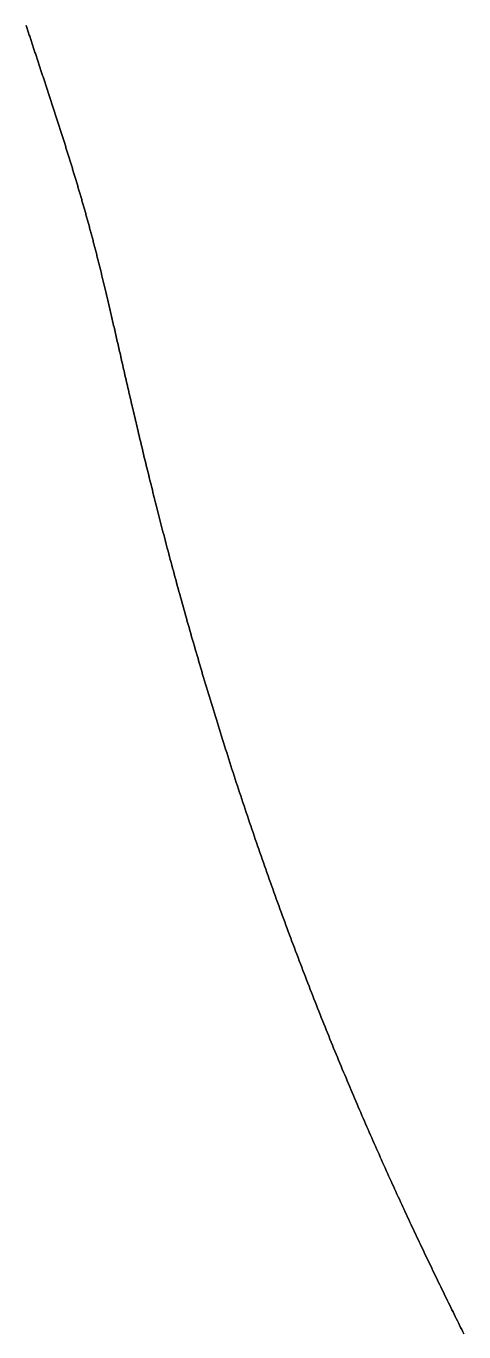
# Model space of a CAD drawing. Header units: inches. Extents: x 130170 to 284068, y 377793 to 804530.
# Drawn here: x 248922.9 to 248942.1, y 747288.4 to 747345.7 of the extents above; entities that cross this region are included whole.
import ezdxf

# ---------------------------------------------------------------- set-up
doc = ezdxf.new("R2010")
doc.units = ezdxf.units.IN
doc.header["$MEASUREMENT"] = 0
doc.layers.add('muni_il', color=7, linetype='Continuous')

msp = doc.modelspace()

# ---------------------------------------------------------------- linework, layer by layer
at = {"layer": 'muni_il'}
for points in [[(248922.9, 747345.691), (248922.916, 747345.643), (248922.931, 747345.595), (248922.947, 747345.547), (248922.963, 747345.5), (248922.979, 747345.452), (248922.994, 747345.405), (248923.01, 747345.357), (248923.026, 747345.309), (248923.041, 747345.262), (248923.057, 747345.215), (248923.073, 747345.167), (248923.088, 747345.12), (248923.104, 747345.072), (248923.12, 747345.025), (248923.135, 747344.978), (248923.151, 747344.931), (248923.166, 747344.884), (248923.182, 747344.836), (248923.197, 747344.789), (248923.213, 747344.742), (248923.228, 747344.695), (248923.244, 747344.648), (248923.259, 747344.601), (248923.275, 747344.554), (248923.29, 747344.507), (248923.306, 747344.461), (248923.321, 747344.414), (248923.337, 747344.367), (248923.352, 747344.32), (248923.367, 747344.274), (248923.383, 747344.227), (248923.398, 747344.18), (248923.413, 747344.134), (248923.429, 747344.087), (248923.444, 747344.041), (248923.459, 747343.994), (248923.475, 747343.948), (248923.49, 747343.901), (248923.505, 747343.855), (248923.52, 747343.809), (248923.536, 747343.762), (248923.551, 747343.716), (248923.566, 747343.67), (248923.581, 747343.624), (248923.597, 747343.578), (248923.612, 747343.532), (248923.627, 747343.486), (248923.642, 747343.44), (248923.657, 747343.394), (248923.672, 747343.348), (248923.687, 747343.302), (248923.702, 747343.256), (248923.717, 747343.21), (248923.732, 747343.164), (248923.748, 747343.118), (248923.763, 747343.073), (248923.777, 747343.027), (248923.793, 747342.981), (248923.807, 747342.935), (248923.822, 747342.89), (248923.837, 747342.844), (248923.852, 747342.799), (248923.867, 747342.753), (248923.882, 747342.708), (248923.897, 747342.662), (248923.912, 747342.616), (248923.927, 747342.571), (248923.942, 747342.526), (248923.956, 747342.48), (248923.971, 747342.435), (248923.986, 747342.39), (248924.001, 747342.344), (248924.016, 747342.299), (248924.03, 747342.254), (248924.045, 747342.209), (248924.06, 747342.163), (248924.075, 747342.118), (248924.089, 747342.073), (248924.104, 747342.028), (248924.119, 747341.983), (248924.133, 747341.938), (248924.148, 747341.893), (248924.162, 747341.847), (248924.177, 747341.802), (248924.192, 747341.757), (248924.206, 747341.712), (248924.221, 747341.667), (248924.235, 747341.622), (248924.25, 747341.577), (248924.264, 747341.533), (248924.279, 747341.488), (248924.293, 747341.443), (248924.308, 747341.398), (248924.322, 747341.353), (248924.337, 747341.308), (248924.351, 747341.263), (248924.366, 747341.218), (248924.38, 747341.173), (248924.394, 747341.129), (248924.409, 747341.084), (248924.423, 747341.039), (248924.437, 747340.994), (248924.452, 747340.949), (248924.466, 747340.904), (248924.48, 747340.86), (248924.495, 747340.815), (248924.509, 747340.77), (248924.523, 747340.725), (248924.537, 747340.68), (248924.552, 747340.636), (248924.566, 747340.591), (248924.58, 747340.546), (248924.594, 747340.501), (248924.609, 747340.456), (248924.623, 747340.412), (248924.637, 747340.367), (248924.651, 747340.322), (248924.665, 747340.277), (248924.679, 747340.232), (248924.693, 747340.187), (248924.707, 747340.143), (248924.721, 747340.098), (248924.735, 747340.053), (248924.749, 747340.008), (248924.763, 747339.963), (248924.777, 747339.918), (248924.791, 747339.873), (248924.805, 747339.828), (248924.819, 747339.783), (248924.833, 747339.738), (248924.847, 747339.693), (248924.861, 747339.648), (248924.875, 747339.603), (248924.889, 747339.558), (248924.903, 747339.513), (248924.917, 747339.468), (248924.931, 747339.422), (248924.944, 747339.377), (248924.958, 747339.332), (248924.972, 747339.287), (248924.986, 747339.241), (248925, 747339.196), (248925.014, 747339.151), (248925.027, 747339.105), (248925.041, 747339.06), (248925.055, 747339.014), (248925.068, 747338.969), (248925.082, 747338.923), (248925.096, 747338.878), (248925.11, 747338.832), (248925.123, 747338.786), (248925.137, 747338.741), (248925.151, 747338.695), (248925.164, 747338.649), (248925.178, 747338.603), (248925.191, 747338.557), (248925.205, 747338.511), (248925.219, 747338.465), (248925.232, 747338.419), (248925.246, 747338.373), (248925.259, 747338.326), (248925.273, 747338.28), (248925.287, 747338.234), (248925.3, 747338.187), (248925.314, 747338.141), (248925.327, 747338.094), (248925.341, 747338.047), (248925.354, 747338.001), (248925.368, 747337.954), (248925.381, 747337.907), (248925.395, 747337.86), (248925.408, 747337.813), (248925.422, 747337.766), (248925.435, 747337.719), (248925.448, 747337.671), (248925.462, 747337.624), (248925.475, 747337.577), (248925.489, 747337.529), (248925.502, 747337.481), (248925.516, 747337.433), (248925.529, 747337.386), (248925.542, 747337.338), (248925.556, 747337.289), (248925.569, 747337.241), (248925.582, 747337.193), (248925.596, 747337.145), (248925.609, 747337.096), (248925.623, 747337.047), (248925.636, 747336.999), (248925.649, 747336.95), (248925.663, 747336.901), (248925.676, 747336.852), (248925.69, 747336.803), (248925.703, 747336.753), (248925.716, 747336.704), (248925.73, 747336.654), (248925.743, 747336.604), (248925.756, 747336.554), (248925.77, 747336.504), (248925.783, 747336.454), (248925.796, 747336.404), (248925.81, 747336.353), (248925.823, 747336.303), (248925.837, 747336.252), (248925.85, 747336.201), (248925.863, 747336.15), (248925.877, 747336.098), (248925.89, 747336.047), (248925.904, 747335.995), (248925.917, 747335.943), (248925.931, 747335.891), (248925.944, 747335.839), (248925.958, 747335.787), (248925.971, 747335.734), (248925.985, 747335.682), (248925.998, 747335.628), (248926.012, 747335.575), (248926.025, 747335.522), (248926.039, 747335.469), (248926.052, 747335.415), (248926.066, 747335.361), (248926.079, 747335.307), (248926.093, 747335.252), (248926.107, 747335.198), (248926.12, 747335.143), (248926.134, 747335.088), (248926.148, 747335.033), (248926.161, 747334.977), (248926.175, 747334.921), (248926.189, 747334.865), (248926.203, 747334.809), (248926.217, 747334.753), (248926.231, 747334.696), (248926.244, 747334.639), (248926.258, 747334.582), (248926.272, 747334.524), (248926.286, 747334.466), (248926.3, 747334.408), (248926.314, 747334.35), (248926.329, 747334.291), (248926.343, 747334.232), (248926.357, 747334.173), (248926.371, 747334.114), (248926.385, 747334.054), (248926.4, 747333.994), (248926.414, 747333.934), (248926.428, 747333.873), (248926.443, 747333.812), (248926.457, 747333.751), (248926.472, 747333.689), (248926.486, 747333.627), (248926.501, 747333.565), (248926.516, 747333.502), (248926.531, 747333.44), (248926.545, 747333.376), (248926.56, 747333.313), (248926.575, 747333.249), (248926.59, 747333.185), (248926.605, 747333.12), (248926.62, 747333.055), (248926.635, 747332.989), (248926.651, 747332.924), (248926.666, 747332.858), (248926.681, 747332.791), (248926.697, 747332.724), (248926.712, 747332.657), (248926.728, 747332.59), (248926.743, 747332.522), (248926.759, 747332.453), (248926.775, 747332.385), (248926.791, 747332.315), (248926.807, 747332.246), (248926.823, 747332.176), (248926.839, 747332.105), (248926.855, 747332.034), (248926.872, 747331.963), (248926.888, 747331.892), (248926.905, 747331.82), (248926.921, 747331.747), (248926.938, 747331.674), (248926.955, 747331.601), (248926.972, 747331.527), (248926.989, 747331.452), (248927.006, 747331.378), (248927.023, 747331.303), (248927.04, 747331.227), (248927.058, 747331.151), (248927.075, 747331.074), (248927.093, 747330.997), (248927.11, 747330.92), (248927.128, 747330.841), (248927.146, 747330.763), (248927.164, 747330.684), (248927.182, 747330.605), (248927.201, 747330.525), (248927.219, 747330.444), (248927.238, 747330.363), (248927.256, 747330.282), (248927.275, 747330.2), (248927.294, 747330.118), (248927.313, 747330.035), (248927.332, 747329.951), (248927.352, 747329.867), (248927.371, 747329.783), (248927.391, 747329.698), (248927.411, 747329.612), (248927.43, 747329.526), (248927.451, 747329.44), (248927.471, 747329.352), (248927.491, 747329.265), (248927.512, 747329.177), (248927.532, 747329.088), (248927.553, 747328.999), (248927.574, 747328.909), (248927.595, 747328.819), (248927.616, 747328.728), (248927.638, 747328.636), (248927.659, 747328.544), (248927.681, 747328.452), (248927.703, 747328.359), (248927.725, 747328.265), (248927.747, 747328.171), (248927.769, 747328.076), (248927.792, 747327.981), (248927.815, 747327.885), (248927.837, 747327.789), (248927.861, 747327.692), (248927.884, 747327.594), (248927.907, 747327.496), (248927.931, 747327.397), (248927.955, 747327.298), (248927.978, 747327.198), (248928.003, 747327.098), (248928.027, 747326.997), (248928.051, 747326.895), (248928.076, 747326.793), (248928.101, 747326.691), (248928.126, 747326.588), (248928.151, 747326.484), (248928.177, 747326.379), (248928.202, 747326.274), (248928.228, 747326.169), (248928.254, 747326.063), (248928.281, 747325.956), (248928.307, 747325.849), (248928.334, 747325.741), (248928.361, 747325.633), (248928.388, 747325.524), (248928.415, 747325.415), (248928.442, 747325.305), (248928.47, 747325.194), (248928.498, 747325.083), (248928.526, 747324.971), (248928.554, 747324.859), (248928.582, 747324.746), (248928.611, 747324.633), (248928.64, 747324.519), (248928.669, 747324.404), (248928.699, 747324.289), (248928.728, 747324.174), (248928.758, 747324.057), (248928.788, 747323.941), (248928.818, 747323.823), (248928.849, 747323.706), (248928.879, 747323.587), (248928.91, 747323.469), (248928.941, 747323.349), (248928.972, 747323.229), (248929.004, 747323.109), (248929.036, 747322.988), (248929.067, 747322.866), (248929.1, 747322.744), (248929.132, 747322.622), (248929.165, 747322.499), (248929.198, 747322.375), (248929.231, 747322.251), (248929.264, 747322.127), (248929.297, 747322.002), (248929.331, 747321.876), (248929.365, 747321.75), (248929.399, 747321.624), (248929.434, 747321.497), (248929.468, 747321.37), (248929.503, 747321.242), (248929.538, 747321.113), (248929.573, 747320.984), (248929.609, 747320.855), (248929.645, 747320.725), (248929.681, 747320.595), (248929.717, 747320.465), (248929.753, 747320.333), (248929.79, 747320.202), (248929.827, 747320.07), (248929.864, 747319.938), (248929.901, 747319.805), (248929.939, 747319.672), (248929.976, 747319.538), (248930.014, 747319.404), (248930.053, 747319.27), (248930.091, 747319.135), (248930.13, 747319), (248930.168, 747318.864), (248930.207, 747318.728), (248930.247, 747318.592), (248930.286, 747318.455), (248930.326, 747318.318), (248930.366, 747318.181), (248930.406, 747318.043), (248930.447, 747317.905), (248930.487, 747317.767), (248930.528, 747317.628), (248930.569, 747317.489), (248930.61, 747317.349), (248930.651, 747317.21), (248930.693, 747317.07), (248930.735, 747316.929), (248930.777, 747316.789), (248930.819, 747316.648), (248930.862, 747316.507), (248930.905, 747316.365), (248930.947, 747316.224), (248930.991, 747316.082), (248931.034, 747315.94), (248931.077, 747315.797), (248931.121, 747315.655), (248931.165, 747315.512), (248931.209, 747315.369), (248931.253, 747315.226), (248931.298, 747315.082), (248931.342, 747314.938), (248931.387, 747314.795), (248931.432, 747314.65), (248931.477, 747314.506), (248931.523, 747314.362), (248931.568, 747314.217), (248931.614, 747314.072), (248931.66, 747313.927), (248931.706, 747313.782), (248931.752, 747313.637), (248931.799, 747313.492), (248931.845, 747313.346), (248931.892, 747313.201), (248931.939, 747313.055), (248931.987, 747312.909), (248932.034, 747312.764), (248932.081, 747312.618), (248932.129, 747312.472), (248932.177, 747312.325), (248932.225, 747312.179), (248932.273, 747312.033), (248932.321, 747311.887), (248932.37, 747311.74), (248932.418, 747311.594), (248932.467, 747311.447), (248932.516, 747311.301), (248932.565, 747311.155), (248932.614, 747311.008), (248932.664, 747310.862), (248932.713, 747310.715), (248932.763, 747310.569), (248932.812, 747310.422), (248932.862, 747310.276), (248932.912, 747310.129), (248932.963, 747309.983), (248933.013, 747309.837), (248933.063, 747309.69), (248933.114, 747309.544), (248933.164, 747309.398), (248933.215, 747309.252), (248933.266, 747309.106), (248933.317, 747308.96), (248933.368, 747308.814), (248933.419, 747308.668), (248933.471, 747308.522), (248933.522, 747308.377), (248933.574, 747308.231), (248933.626, 747308.086), (248933.677, 747307.941), (248933.729, 747307.796), (248933.781, 747307.65), (248933.833, 747307.506), (248933.885, 747307.361), (248933.938, 747307.216), (248933.99, 747307.072), (248934.042, 747306.928), (248934.095, 747306.784), (248934.148, 747306.64), (248934.2, 747306.496), (248934.253, 747306.353), (248934.306, 747306.209), (248934.359, 747306.066), (248934.412, 747305.923), (248934.465, 747305.78), (248934.518, 747305.638), (248934.571, 747305.496), (248934.624, 747305.354), (248934.677, 747305.212), (248934.731, 747305.07), (248934.784, 747304.929), (248934.838, 747304.787), (248934.891, 747304.646), (248934.945, 747304.506), (248934.999, 747304.365), (248935.052, 747304.225), (248935.106, 747304.085), (248935.16, 747303.945), (248935.213, 747303.806), (248935.267, 747303.667), (248935.321, 747303.528), (248935.375, 747303.389), (248935.429, 747303.251), (248935.483, 747303.113), (248935.537, 747302.975), (248935.591, 747302.838), (248935.645, 747302.701), (248935.699, 747302.564), (248935.753, 747302.427), (248935.807, 747302.291), (248935.861, 747302.155), (248935.916, 747302.02), (248935.97, 747301.884), (248936.024, 747301.749), (248936.078, 747301.615), (248936.132, 747301.48), (248936.186, 747301.346), (248936.241, 747301.212), (248936.295, 747301.079), (248936.349, 747300.946), (248936.403, 747300.813), (248936.458, 747300.681), (248936.512, 747300.549), (248936.566, 747300.417), (248936.62, 747300.286), (248936.674, 747300.155), (248936.728, 747300.024), (248936.783, 747299.894), (248936.837, 747299.764), (248936.891, 747299.634), (248936.945, 747299.505), (248936.999, 747299.376), (248937.053, 747299.248), (248937.107, 747299.119), (248937.161, 747298.991), (248937.215, 747298.864), (248937.269, 747298.737), (248937.323, 747298.61), (248937.377, 747298.484), (248937.431, 747298.358), (248937.485, 747298.232), (248937.538, 747298.107), (248937.592, 747297.982), (248937.646, 747297.857), (248937.7, 747297.733), (248937.753, 747297.609), (248937.807, 747297.486), (248937.86, 747297.363), (248937.914, 747297.24), (248937.967, 747297.117), (248938.021, 747296.996), (248938.074, 747296.874), (248938.128, 747296.753), (248938.181, 747296.632), (248938.234, 747296.511), (248938.287, 747296.391), (248938.341, 747296.271), (248938.394, 747296.152), (248938.447, 747296.033), (248938.5, 747295.914), (248938.553, 747295.796), (248938.605, 747295.678), (248938.658, 747295.56), (248938.711, 747295.443), (248938.764, 747295.326), (248938.816, 747295.21), (248938.869, 747295.094), (248938.921, 747294.978), (248938.974, 747294.863), (248939.026, 747294.748), (248939.079, 747294.633), (248939.131, 747294.519), (248939.183, 747294.405), (248939.235, 747294.291), (248939.287, 747294.178), (248939.339, 747294.065), (248939.391, 747293.953), (248939.443, 747293.841), (248939.495, 747293.729), (248939.546, 747293.617), (248939.598, 747293.506), (248939.65, 747293.396), (248939.701, 747293.285), (248939.752, 747293.175), (248939.804, 747293.065), (248939.855, 747292.956), (248939.906, 747292.847), (248939.957, 747292.738), (248940.008, 747292.63), (248940.059, 747292.522), (248940.11, 747292.414), (248940.161, 747292.307), (248940.211, 747292.2), (248940.262, 747292.093), (248940.313, 747291.987), (248940.363, 747291.881), (248940.413, 747291.776), (248940.464, 747291.67), (248940.514, 747291.565), (248940.564, 747291.461), (248940.614, 747291.356), (248940.664, 747291.252), (248940.714, 747291.149), (248940.764, 747291.045), (248940.813, 747290.942), (248940.863, 747290.839), (248940.912, 747290.737), (248940.962, 747290.635), (248941.011, 747290.533), (248941.06, 747290.431), (248941.109, 747290.33), (248941.159, 747290.229), (248941.207, 747290.129), (248941.256, 747290.028), (248941.305, 747289.928), (248941.354, 747289.829), (248941.403, 747289.729), (248941.451, 747289.63), (248941.5, 747289.531), (248941.548, 747289.433), (248941.596, 747289.334), (248941.644, 747289.237), (248941.692, 747289.139), (248941.74, 747289.041), (248941.788, 747288.944), (248941.836, 747288.847), (248941.884, 747288.751), (248941.932, 747288.655), (248941.979, 747288.558), (248942.027, 747288.463), (248942.074, 747288.367), (248942.121, 747288.272)], [(248942.121, 747288.272), (248942.074, 747288.367), (248942.027, 747288.463), (248941.979, 747288.558), (248941.932, 747288.655), (248941.884, 747288.751), (248941.836, 747288.847), (248941.788, 747288.944), (248941.74, 747289.041), (248941.692, 747289.139), (248941.644, 747289.237), (248941.596, 747289.334), (248941.548, 747289.433), (248941.5, 747289.531), (248941.451, 747289.63), (248941.403, 747289.729), (248941.354, 747289.829), (248941.305, 747289.928), (248941.256, 747290.028), (248941.207, 747290.129), (248941.159, 747290.229), (248941.109, 747290.33), (248941.06, 747290.431), (248941.011, 747290.533), (248940.962, 747290.635), (248940.912, 747290.737), (248940.863, 747290.839), (248940.813, 747290.942), (248940.764, 747291.045), (248940.714, 747291.149), (248940.664, 747291.252), (248940.614, 747291.356), (248940.564, 747291.461), (248940.514, 747291.565), (248940.464, 747291.67), (248940.413, 747291.776), (248940.363, 747291.881), (248940.313, 747291.987), (248940.262, 747292.093), (248940.211, 747292.2), (248940.161, 747292.307), (248940.11, 747292.414), (248940.059, 747292.522), (248940.008, 747292.63), (248939.957, 747292.738), (248939.906, 747292.847), (248939.855, 747292.956), (248939.804, 747293.065), (248939.752, 747293.175), (248939.701, 747293.285), (248939.65, 747293.396), (248939.598, 747293.506), (248939.546, 747293.617), (248939.495, 747293.729), (248939.443, 747293.841), (248939.391, 747293.953), (248939.339, 747294.065), (248939.287, 747294.178), (248939.235, 747294.291), (248939.183, 747294.405), (248939.131, 747294.519), (248939.079, 747294.633), (248939.026, 747294.748), (248938.974, 747294.863), (248938.921, 747294.978), (248938.869, 747295.094), (248938.816, 747295.21), (248938.764, 747295.326), (248938.711, 747295.443), (248938.658, 747295.56), (248938.605, 747295.678), (248938.553, 747295.796), (248938.5, 747295.914), (248938.447, 747296.033), (248938.394, 747296.152), (248938.341, 747296.271), (248938.287, 747296.391), (248938.234, 747296.511), (248938.181, 747296.632), (248938.128, 747296.753), (248938.074, 747296.874), (248938.021, 747296.996), (248937.967, 747297.117), (248937.914, 747297.24), (248937.86, 747297.363), (248937.807, 747297.486), (248937.753, 747297.609), (248937.7, 747297.733), (248937.646, 747297.857), (248937.592, 747297.982), (248937.538, 747298.107), (248937.485, 747298.232), (248937.431, 747298.358), (248937.377, 747298.484), (248937.323, 747298.61), (248937.269, 747298.737), (248937.215, 747298.864), (248937.161, 747298.991), (248937.107, 747299.119), (248937.053, 747299.248), (248936.999, 747299.376), (248936.945, 747299.505), (248936.891, 747299.634), (248936.837, 747299.764), (248936.783, 747299.894), (248936.728, 747300.024), (248936.674, 747300.155), (248936.62, 747300.286), (248936.566, 747300.417), (248936.512, 747300.549), (248936.458, 747300.681), (248936.403, 747300.813), (248936.349, 747300.946), (248936.295, 747301.079), (248936.241, 747301.212), (248936.186, 747301.346), (248936.132, 747301.48), (248936.078, 747301.615), (248936.024, 747301.749), (248935.97, 747301.884), (248935.916, 747302.02), (248935.861, 747302.155), (248935.807, 747302.291), (248935.753, 747302.427), (248935.699, 747302.564), (248935.645, 747302.701), (248935.591, 747302.838), (248935.537, 747302.975), (248935.483, 747303.113), (248935.429, 747303.251), (248935.375, 747303.389), (248935.321, 747303.528), (248935.267, 747303.667), (248935.213, 747303.806), (248935.16, 747303.945), (248935.106, 747304.085), (248935.052, 747304.225), (248934.999, 747304.365), (248934.945, 747304.506), (248934.891, 747304.646), (248934.838, 747304.787), (248934.784, 747304.929), (248934.731, 747305.07), (248934.677, 747305.212), (248934.624, 747305.354), (248934.571, 747305.496), (248934.518, 747305.638), (248934.465, 747305.78), (248934.412, 747305.923), (248934.359, 747306.066), (248934.306, 747306.209), (248934.253, 747306.353), (248934.2, 747306.496), (248934.148, 747306.64), (248934.095, 747306.784), (248934.042, 747306.928), (248933.99, 747307.072), (248933.938, 747307.216), (248933.885, 747307.361), (248933.833, 747307.506), (248933.781, 747307.65), (248933.729, 747307.796), (248933.677, 747307.941), (248933.626, 747308.086), (248933.574, 747308.231), (248933.522, 747308.377), (248933.471, 747308.522), (248933.419, 747308.668), (248933.368, 747308.814), (248933.317, 747308.96), (248933.266, 747309.106), (248933.215, 747309.252), (248933.164, 747309.398), (248933.114, 747309.544), (248933.063, 747309.69), (248933.013, 747309.837), (248932.963, 747309.983), (248932.912, 747310.129), (248932.862, 747310.276), (248932.812, 747310.422), (248932.763, 747310.569), (248932.713, 747310.715), (248932.664, 747310.862), (248932.614, 747311.008), (248932.565, 747311.155), (248932.516, 747311.301), (248932.467, 747311.447), (248932.418, 747311.594), (248932.37, 747311.74), (248932.321, 747311.887), (248932.273, 747312.033), (248932.225, 747312.179), (248932.177, 747312.325), (248932.129, 747312.472), (248932.081, 747312.618), (248932.034, 747312.764), (248931.987, 747312.909), (248931.939, 747313.055), (248931.892, 747313.201), (248931.845, 747313.346), (248931.799, 747313.492), (248931.752, 747313.637), (248931.706, 747313.782), (248931.66, 747313.927), (248931.614, 747314.072), (248931.568, 747314.217), (248931.523, 747314.362), (248931.477, 747314.506), (248931.432, 747314.65), (248931.387, 747314.795), (248931.342, 747314.938), (248931.298, 747315.082), (248931.253, 747315.226), (248931.209, 747315.369), (248931.165, 747315.512), (248931.121, 747315.655), (248931.077, 747315.797), (248931.034, 747315.94), (248930.991, 747316.082), (248930.947, 747316.224), (248930.905, 747316.365), (248930.862, 747316.507), (248930.819, 747316.648), (248930.777, 747316.789), (248930.735, 747316.929), (248930.693, 747317.07), (248930.651, 747317.21), (248930.61, 747317.349), (248930.569, 747317.489), (248930.528, 747317.628), (248930.487, 747317.767), (248930.447, 747317.905), (248930.406, 747318.043), (248930.366, 747318.181), (248930.326, 747318.318), (248930.286, 747318.455), (248930.247, 747318.592), (248930.207, 747318.728), (248930.168, 747318.864), (248930.13, 747319), (248930.091, 747319.135), (248930.053, 747319.27), (248930.014, 747319.404), (248929.976, 747319.538), (248929.939, 747319.672), (248929.901, 747319.805), (248929.864, 747319.938), (248929.827, 747320.07), (248929.79, 747320.202), (248929.753, 747320.333), (248929.717, 747320.465), (248929.681, 747320.595), (248929.645, 747320.725), (248929.609, 747320.855), (248929.573, 747320.984), (248929.538, 747321.113), (248929.503, 747321.242), (248929.468, 747321.37), (248929.434, 747321.497), (248929.399, 747321.624), (248929.365, 747321.75), (248929.331, 747321.876), (248929.297, 747322.002), (248929.264, 747322.127), (248929.231, 747322.251), (248929.198, 747322.375), (248929.165, 747322.499), (248929.132, 747322.622), (248929.1, 747322.744), (248929.067, 747322.866), (248929.036, 747322.988), (248929.004, 747323.109), (248928.972, 747323.229), (248928.941, 747323.349), (248928.91, 747323.469), (248928.879, 747323.587), (248928.849, 747323.706), (248928.818, 747323.823), (248928.788, 747323.941), (248928.758, 747324.057), (248928.728, 747324.174), (248928.699, 747324.289), (248928.669, 747324.404), (248928.64, 747324.519), (248928.611, 747324.633), (248928.582, 747324.746), (248928.554, 747324.859), (248928.526, 747324.971), (248928.498, 747325.083), (248928.47, 747325.194), (248928.442, 747325.305), (248928.415, 747325.415), (248928.388, 747325.524), (248928.361, 747325.633), (248928.334, 747325.741), (248928.307, 747325.849), (248928.281, 747325.956), (248928.254, 747326.063), (248928.228, 747326.169), (248928.202, 747326.274), (248928.177, 747326.379), (248928.151, 747326.484), (248928.126, 747326.588), (248928.101, 747326.691), (248928.076, 747326.793), (248928.051, 747326.895), (248928.027, 747326.997), (248928.003, 747327.098), (248927.978, 747327.198), (248927.955, 747327.298), (248927.931, 747327.397), (248927.907, 747327.496), (248927.884, 747327.594), (248927.861, 747327.692), (248927.837, 747327.789), (248927.815, 747327.885), (248927.792, 747327.981), (248927.769, 747328.076), (248927.747, 747328.171), (248927.725, 747328.265), (248927.703, 747328.359), (248927.681, 747328.452), (248927.659, 747328.544), (248927.638, 747328.636), (248927.616, 747328.728), (248927.595, 747328.819), (248927.574, 747328.909), (248927.553, 747328.999), (248927.532, 747329.088), (248927.512, 747329.177), (248927.491, 747329.265), (248927.471, 747329.352), (248927.451, 747329.44), (248927.43, 747329.526), (248927.411, 747329.612), (248927.391, 747329.698), (248927.371, 747329.783), (248927.352, 747329.867), (248927.332, 747329.951), (248927.313, 747330.035), (248927.294, 747330.118), (248927.275, 747330.2), (248927.256, 747330.282), (248927.238, 747330.363), (248927.219, 747330.444), (248927.201, 747330.525), (248927.182, 747330.605), (248927.164, 747330.684), (248927.146, 747330.763), (248927.128, 747330.841), (248927.11, 747330.92), (248927.093, 747330.997), (248927.075, 747331.074), (248927.058, 747331.151), (248927.04, 747331.227), (248927.023, 747331.303), (248927.006, 747331.378), (248926.989, 747331.452), (248926.972, 747331.527), (248926.955, 747331.601), (248926.938, 747331.674), (248926.921, 747331.747), (248926.905, 747331.82), (248926.888, 747331.892), (248926.872, 747331.963), (248926.855, 747332.034), (248926.839, 747332.105), (248926.823, 747332.176), (248926.807, 747332.246), (248926.791, 747332.315), (248926.775, 747332.385), (248926.759, 747332.453), (248926.743, 747332.522), (248926.728, 747332.59), (248926.712, 747332.657), (248926.697, 747332.724), (248926.681, 747332.791), (248926.666, 747332.858), (248926.651, 747332.924), (248926.635, 747332.989), (248926.62, 747333.055), (248926.605, 747333.12), (248926.59, 747333.185), (248926.575, 747333.249), (248926.56, 747333.313), (248926.545, 747333.376), (248926.531, 747333.44), (248926.516, 747333.502), (248926.501, 747333.565), (248926.486, 747333.627), (248926.472, 747333.689), (248926.457, 747333.751), (248926.443, 747333.812), (248926.428, 747333.873), (248926.414, 747333.934), (248926.4, 747333.994), (248926.385, 747334.054), (248926.371, 747334.114), (248926.357, 747334.173), (248926.343, 747334.232), (248926.329, 747334.291), (248926.314, 747334.35), (248926.3, 747334.408), (248926.286, 747334.466), (248926.272, 747334.524), (248926.258, 747334.582), (248926.244, 747334.639), (248926.231, 747334.696), (248926.217, 747334.753), (248926.203, 747334.809), (248926.189, 747334.865), (248926.175, 747334.921), (248926.161, 747334.977), (248926.148, 747335.033), (248926.134, 747335.088), (248926.12, 747335.143), (248926.107, 747335.198), (248926.093, 747335.252), (248926.079, 747335.307), (248926.066, 747335.361), (248926.052, 747335.415), (248926.039, 747335.469), (248926.025, 747335.522), (248926.012, 747335.575), (248925.998, 747335.628), (248925.985, 747335.682), (248925.971, 747335.734), (248925.958, 747335.787), (248925.944, 747335.839), (248925.931, 747335.891), (248925.917, 747335.943), (248925.904, 747335.995), (248925.89, 747336.047), (248925.877, 747336.098), (248925.863, 747336.15), (248925.85, 747336.201), (248925.837, 747336.252), (248925.823, 747336.303), (248925.81, 747336.353), (248925.796, 747336.404), (248925.783, 747336.454), (248925.77, 747336.504), (248925.756, 747336.554), (248925.743, 747336.604), (248925.73, 747336.654), (248925.716, 747336.704), (248925.703, 747336.753), (248925.69, 747336.803), (248925.676, 747336.852), (248925.663, 747336.901), (248925.649, 747336.95), (248925.636, 747336.999), (248925.623, 747337.047), (248925.609, 747337.096), (248925.596, 747337.145), (248925.582, 747337.193), (248925.569, 747337.241), (248925.556, 747337.289), (248925.542, 747337.338), (248925.529, 747337.386), (248925.516, 747337.433), (248925.502, 747337.481), (248925.489, 747337.529), (248925.475, 747337.577), (248925.462, 747337.624), (248925.448, 747337.671), (248925.435, 747337.719), (248925.422, 747337.766), (248925.408, 747337.813), (248925.395, 747337.86), (248925.381, 747337.907), (248925.368, 747337.954), (248925.354, 747338.001), (248925.341, 747338.047), (248925.327, 747338.094), (248925.314, 747338.141), (248925.3, 747338.187), (248925.287, 747338.234), (248925.273, 747338.28), (248925.259, 747338.326), (248925.246, 747338.373), (248925.232, 747338.419), (248925.219, 747338.465), (248925.205, 747338.511), (248925.191, 747338.557), (248925.178, 747338.603), (248925.164, 747338.649), (248925.151, 747338.695), (248925.137, 747338.741), (248925.123, 747338.786), (248925.11, 747338.832), (248925.096, 747338.878), (248925.082, 747338.923), (248925.068, 747338.969), (248925.055, 747339.014), (248925.041, 747339.06), (248925.027, 747339.105), (248925.014, 747339.151), (248925, 747339.196), (248924.986, 747339.241), (248924.972, 747339.287), (248924.958, 747339.332), (248924.944, 747339.377), (248924.931, 747339.422), (248924.917, 747339.468), (248924.903, 747339.513), (248924.889, 747339.558), (248924.875, 747339.603), (248924.861, 747339.648), (248924.847, 747339.693), (248924.833, 747339.738), (248924.819, 747339.783), (248924.805, 747339.828), (248924.791, 747339.873), (248924.777, 747339.918), (248924.763, 747339.963), (248924.749, 747340.008), (248924.735, 747340.053), (248924.721, 747340.098), (248924.707, 747340.143), (248924.693, 747340.187), (248924.679, 747340.232), (248924.665, 747340.277), (248924.651, 747340.322), (248924.637, 747340.367), (248924.623, 747340.412), (248924.609, 747340.456), (248924.594, 747340.501), (248924.58, 747340.546), (248924.566, 747340.591), (248924.552, 747340.636), (248924.537, 747340.68), (248924.523, 747340.725), (248924.509, 747340.77), (248924.495, 747340.815), (248924.48, 747340.86), (248924.466, 747340.904), (248924.452, 747340.949), (248924.437, 747340.994), (248924.423, 747341.039), (248924.409, 747341.084), (248924.394, 747341.129), (248924.38, 747341.173), (248924.366, 747341.218), (248924.351, 747341.263), (248924.337, 747341.308), (248924.322, 747341.353), (248924.308, 747341.398), (248924.293, 747341.443), (248924.279, 747341.488), (248924.264, 747341.533), (248924.25, 747341.577), (248924.235, 747341.622), (248924.221, 747341.667), (248924.206, 747341.712), (248924.192, 747341.757), (248924.177, 747341.802), (248924.162, 747341.847), (248924.148, 747341.893), (248924.133, 747341.938), (248924.119, 747341.983), (248924.104, 747342.028), (248924.089, 747342.073), (248924.075, 747342.118), (248924.06, 747342.163), (248924.045, 747342.209), (248924.03, 747342.254), (248924.016, 747342.299), (248924.001, 747342.344), (248923.986, 747342.39), (248923.971, 747342.435), (248923.956, 747342.48), (248923.942, 747342.526), (248923.927, 747342.571), (248923.912, 747342.616), (248923.897, 747342.662), (248923.882, 747342.708), (248923.867, 747342.753), (248923.852, 747342.799), (248923.837, 747342.844), (248923.822, 747342.89), (248923.807, 747342.935), (248923.793, 747342.981), (248923.777, 747343.027), (248923.763, 747343.073), (248923.748, 747343.118), (248923.732, 747343.164), (248923.717, 747343.21), (248923.702, 747343.256), (248923.687, 747343.302), (248923.672, 747343.348), (248923.657, 747343.394), (248923.642, 747343.44), (248923.627, 747343.486), (248923.612, 747343.532), (248923.597, 747343.578), (248923.581, 747343.624), (248923.566, 747343.67), (248923.551, 747343.716), (248923.536, 747343.762), (248923.52, 747343.809), (248923.505, 747343.855), (248923.49, 747343.901), (248923.475, 747343.948), (248923.459, 747343.994), (248923.444, 747344.041), (248923.429, 747344.087), (248923.413, 747344.134), (248923.398, 747344.18), (248923.383, 747344.227), (248923.367, 747344.274), (248923.352, 747344.32), (248923.337, 747344.367), (248923.321, 747344.414), (248923.306, 747344.461), (248923.29, 747344.507), (248923.275, 747344.554), (248923.259, 747344.601), (248923.244, 747344.648), (248923.228, 747344.695), (248923.213, 747344.742), (248923.197, 747344.789), (248923.182, 747344.836), (248923.166, 747344.884), (248923.151, 747344.931), (248923.135, 747344.978), (248923.12, 747345.025), (248923.104, 747345.072), (248923.088, 747345.12), (248923.073, 747345.167), (248923.057, 747345.215), (248923.041, 747345.262), (248923.026, 747345.309), (248923.01, 747345.357), (248922.994, 747345.405), (248922.979, 747345.452), (248922.963, 747345.5), (248922.947, 747345.547), (248922.931, 747345.595), (248922.916, 747345.643), (248922.9, 747345.691)]]:
    msp.add_lwpolyline(points, dxfattribs=at)

doc.saveas('drawing.dxf')
